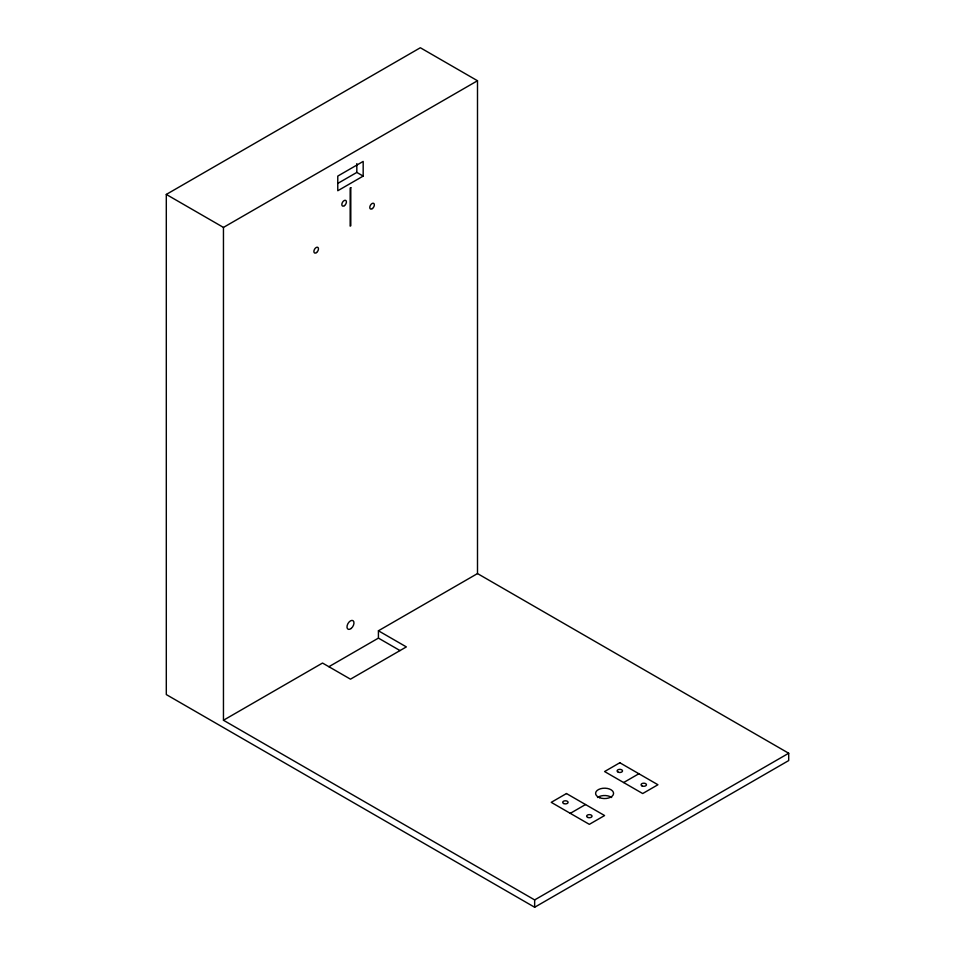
<?xml version="1.0" encoding="UTF-8"?>
<svg xmlns="http://www.w3.org/2000/svg" width="955" height="955" viewBox="0 0 955 955"><rect width="100%" height="100%" fill="white"/><g stroke="black" fill="none" stroke-linecap="round" stroke-linejoin="round"><path stroke-width="1.43" d="M166.301 194.426L420.343 47.75L477.5 80.745L477.5 573.573L788.699 753.244L788.699 760.574L534.657 907.25L166.301 694.572L166.301 194.426L223.458 227.421L477.5 80.745M337.772 183.42L356.824 172.425L363.175 176.09L363.175 161.419L337.772 176.09L337.772 190.749L363.175 176.09M223.458 227.421L223.458 720.249L322.527 663.045L350.473 679.172L406.364 646.905L378.419 630.778L378.419 638.107L328.89 666.709M378.419 630.778L477.5 573.573M570.29 813.35L585.534 804.54M623.639 782.539L638.883 773.741M223.458 720.249L534.657 899.92L788.699 753.244M378.419 638.107L400.014 650.57M534.657 899.92L534.657 907.25M356.824 163.615L356.824 172.425M597.508 797.509A8.977 5.181 0 0 1 611.654 797.509M350.795 187.634L350.163 188.004L350.163 226.144L350.795 225.774L350.795 187.634M566.47 793.545L551.238 802.343L589.342 824.344L604.587 815.546L566.47 793.545M619.831 762.747L604.587 771.545L642.691 793.545L657.935 784.747L619.831 762.747M351.142 628.486A4.942 2.853 -60 0 0 353.123 620.738A4.942 2.853 -60 0 0 347.178 625.489A4.942 2.853 -60 0 0 351.142 628.486M599.633 797.7A8.977 5.181 0 0 0 613.552 793.689A8.977 5.181 0 0 0 600.576 788.735A8.977 5.181 0 0 0 599.633 797.7M372.462 208.536A3.235 1.862 -60 0 0 373.811 203.451A3.235 1.862 -60 0 0 369.919 206.495A3.235 1.862 -60 0 0 372.462 208.536M344.516 205.6A3.235 1.862 -60 0 0 345.877 200.514A3.235 1.862 -60 0 0 341.974 203.558A3.235 1.862 -60 0 0 344.516 205.6M316.571 252.538A3.235 1.862 -60 0 0 317.931 247.452A3.235 1.862 -60 0 0 314.028 250.497A3.235 1.862 -60 0 0 316.571 252.538M587.826 817.456A2.698 1.552 0 0 0 592.028 816.286A2.698 1.552 0 0 0 588.161 814.77A2.698 1.552 0 0 0 587.826 817.456M618.315 772.213A2.698 1.552 0 0 0 622.517 771.031A2.698 1.552 0 0 0 618.649 769.515A2.698 1.552 0 0 0 618.315 772.213M563.641 803.525A2.698 1.552 0 0 0 568.046 802.642A2.698 1.552 0 0 0 564.512 800.875A2.698 1.552 0 0 0 563.641 803.525M642.011 785.917A2.698 1.552 0 0 0 646.416 785.034A2.698 1.552 0 0 0 642.882 783.279A2.698 1.552 0 0 0 642.011 785.917"/></g></svg>
